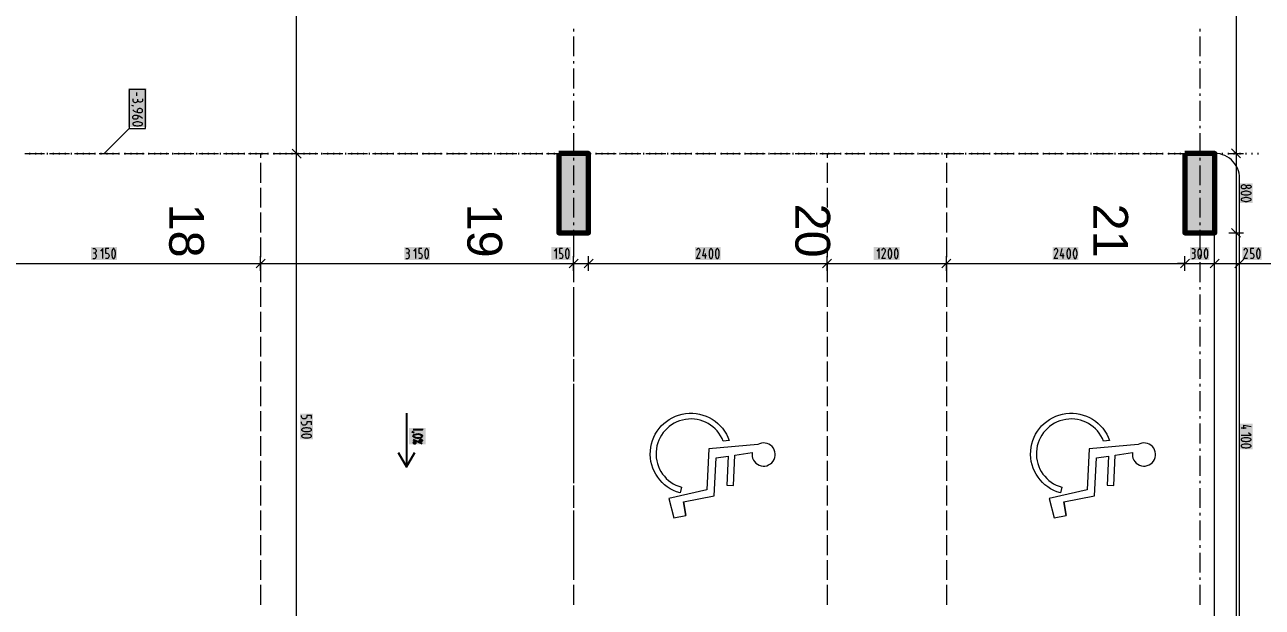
# Model space of a CAD drawing. Header units: millimetres. Extents: x 0 to 594, y 0 to 420.
# Drawn here: x 256.5 to 354.6, y 167.9 to 214.1 of the extents above; entities that cross this region are included whole.
import ezdxf

# ---------------------------------------------------------------- set-up
doc = ezdxf.new("R2010")
doc.units = ezdxf.units.MM
doc.header["$LTSCALE"] = 8
for name, color, linetype in [('PDF_2D-spady', 7, 'Continuous'), ('PDF_Dopravni znaceni', 7, 'Continuous'), ('PDF_Koty delkove', 7, 'Continuous'), ('PDF_Koty vyskove-pudorysy', 7, 'Continuous'), ('PDF_Obecne 0.18', 7, 'Continuous'), ('PDF_Obrubniky', 7, 'Continuous'), ('PDF_Osy hlavni', 7, 'Continuous'), ('PDF_Steny vnitrni', 7, 'Continuous'), ('PDF_Text', 7, 'Continuous')]:
    doc.layers.add(name, color=color, linetype=linetype)
doc.styles.add('PDF Arial', font='arial.ttf')

msp = doc.modelspace()

# ---------------------------------------------------------------- linework, layer by layer
at = {"layer": 'PDF_2D-spady', "lineweight": 25}
for points in [[(286.779, 183.309), (286.779, 179.045)], [(287.196, 181.859), (287.385, 181.776)], [(288.022, 182.06), (288.022, 181.977), (287.314, 181.977)], [(287.314, 181.209), (288.022, 180.902)], [(287.491, 180.914), (287.515, 180.937), (287.527, 180.961), (287.527, 180.985), (287.515, 181.008), (287.491, 181.032), (287.456, 181.043), (287.385, 181.043), (287.35, 181.032), (287.326, 181.008), (287.314, 180.985)], [(287.314, 180.985), (287.314, 180.961), (287.326, 180.937), (287.35, 180.914), (287.385, 180.902), (287.456, 180.902), (287.491, 180.914)], [(286.123, 180.181), (286.779, 179.045), (287.435, 180.182)]]:
    msp.add_lwpolyline(points, dxfattribs=at)
msp.add_lwpolyline([(287.881, 181.067), (287.845, 181.079), (287.822, 181.102), (287.81, 181.126), (287.81, 181.15), (287.822, 181.173), (287.845, 181.197), (287.881, 181.209), (287.951, 181.209), (287.987, 181.197), (288.011, 181.173), (288.022, 181.15), (288.022, 181.126), (288.011, 181.102), (287.987, 181.079), (287.951, 181.067)], close=True, dxfattribs=at)
msp.add_ellipse((287.668, 181.493), major_axis=(0.358, 0), ratio=0.464583, start_param=4.973961, end_param=11.257146, dxfattribs=at)
at = {"layer": 'PDF_2D-spady', "color": 7, "lineweight": 25, "true_color": 0xffffff, "transparency": 33554559}
msp.add_solid([(286.983, 182.13), (286.983, 180.831), (288.306, 182.13), (288.306, 180.831)], dxfattribs=at)
at = {"layer": 'PDF_Dopravni znaceni', "lineweight": 18}
for points in [[(256.535, 203.906), (258.11, 203.906)], [(258.504, 203.906), (260.079, 203.906)], [(260.472, 203.906), (262.047, 203.906)], [(262.441, 203.906), (264.016, 203.906)], [(264.409, 203.906), (265.984, 203.906)], [(266.378, 203.906), (267.953, 203.906)], [(268.346, 203.906), (269.921, 203.906)], [(270.315, 203.906), (271.89, 203.906)], [(272.283, 203.906), (273.858, 203.906)], [(274.252, 203.906), (275.827, 203.906)], [(275.217, 203.906), (275.217, 203.543)], [(275.217, 203.15), (275.217, 201.575)], [(276.22, 203.906), (277.795, 203.906)], [(278.189, 203.906), (279.764, 203.906)], [(280.157, 203.906), (281.732, 203.906)], [(282.126, 203.906), (283.701, 203.906)], [(284.094, 203.906), (285.669, 203.906)], [(286.063, 203.906), (287.638, 203.906)], [(288.031, 203.906), (289.606, 203.906)], [(290, 203.906), (291.575, 203.906)], [(291.968, 203.906), (293.543, 203.906)], [(293.937, 203.906), (295.512, 203.906)], [(295.905, 203.906), (297.48, 203.906)], [(297.874, 203.906), (299.449, 203.906)], [(299.842, 203.906), (301.417, 203.906)], [(301.811, 203.906), (303.386, 203.906)], [(303.779, 203.906), (305.354, 203.906)], [(305.748, 203.906), (307.323, 203.906)], [(307.716, 203.906), (309.291, 203.906)], [(309.685, 203.906), (311.26, 203.906)], [(311.653, 203.906), (313.228, 203.906)], [(313.622, 203.906), (315.197, 203.906)], [(315.59, 203.906), (317.165, 203.906)], [(317.559, 203.906), (319.134, 203.906)], [(319.527, 203.906), (321.102, 203.906)], [(320.099, 203.906), (320.099, 203.543)], [(320.099, 203.15), (320.099, 201.575)], [(321.496, 203.906), (323.071, 203.906)], [(323.464, 203.906), (325.039, 203.906)], [(325.433, 203.906), (327.008, 203.906)], [(327.401, 203.906), (328.976, 203.906)], [(329.37, 203.906), (330.945, 203.906)], [(329.548, 203.906), (329.548, 203.543)], [(329.548, 203.15), (329.548, 201.575)], [(331.338, 203.906), (332.913, 203.906)], [(333.307, 203.906), (334.882, 203.906)], [(335.275, 203.906), (336.85, 203.906)], [(337.244, 203.906), (338.819, 203.906)], [(339.212, 203.906), (340.787, 203.906)], [(341.181, 203.906), (342.756, 203.906)], [(343.149, 203.906), (344.724, 203.906)], [(345.118, 203.906), (346.693, 203.906)], [(347.086, 203.906), (348.661, 203.906)], [(349.055, 203.906), (349.626, 203.906)], [(275.217, 201.181), (275.217, 199.606)], [(320.099, 201.181), (320.099, 199.606)], [(329.548, 201.181), (329.548, 199.606)], [(275.217, 199.213), (275.217, 197.638)], [(320.099, 199.213), (320.099, 197.638)], [(329.548, 199.213), (329.548, 197.638)], [(275.217, 197.244), (275.217, 195.669)], [(300.02, 197.244), (300.02, 195.669)], [(320.099, 197.244), (320.099, 195.669)], [(329.548, 197.244), (329.548, 195.669)], [(275.217, 195.276), (275.217, 193.701)], [(300.02, 195.276), (300.02, 193.701)], [(320.099, 195.276), (320.099, 193.701)], [(329.548, 195.276), (329.548, 193.701)], [(275.217, 193.307), (275.217, 191.732)], [(300.02, 193.307), (300.02, 191.732)], [(320.099, 193.307), (320.099, 191.732)], [(329.548, 193.307), (329.548, 191.732)], [(275.217, 191.339), (275.217, 189.764)], [(300.02, 191.339), (300.02, 189.764)], [(320.099, 191.339), (320.099, 189.764)], [(329.548, 191.339), (329.548, 189.764)], [(275.217, 189.37), (275.217, 187.795)], [(300.02, 189.37), (300.02, 187.795)], [(320.099, 189.37), (320.099, 187.795)], [(329.548, 189.37), (329.548, 187.795)], [(275.217, 187.402), (275.217, 185.827)], [(300.02, 187.402), (300.02, 185.827)], [(320.099, 187.402), (320.099, 185.827)], [(329.548, 187.402), (329.548, 185.827)], [(275.217, 185.433), (275.217, 183.858)], [(300.02, 185.433), (300.02, 183.858)], [(320.099, 185.433), (320.099, 183.858)], [(329.548, 185.433), (329.548, 183.858)], [(275.217, 183.465), (275.217, 181.89)], [(300.02, 183.465), (300.02, 181.89)], [(320.099, 183.465), (320.099, 181.89)], [(329.548, 183.465), (329.548, 181.89)], [(275.217, 181.496), (275.217, 179.921)], [(300.02, 181.496), (300.02, 179.921)], [(320.099, 181.496), (320.099, 179.921)], [(329.548, 181.496), (329.548, 179.921)], [(310.731, 180.484), (310.563, 177.216), (307.567, 176.55), (307.956, 175.009), (308.901, 175.194), (308.718, 176.275), (308.901, 175.194), (308.718, 176.275), (311.163, 176.756), (311.317, 179.752), (312.267, 179.9), (312.15, 177.603), (312.676, 177.576), (312.8, 179.983)], [(340.864, 180.484), (340.696, 177.216), (337.7, 176.55), (338.089, 175.009), (339.034, 175.194), (338.851, 176.276), (339.034, 175.194), (338.851, 176.276), (341.296, 176.756), (341.45, 179.752), (342.4, 179.9), (342.283, 177.603), (342.809, 177.576), (342.932, 179.983)], [(275.217, 179.528), (275.217, 177.953)], [(300.02, 179.528), (300.02, 177.953)], [(320.099, 179.528), (320.099, 177.953)], [(329.548, 179.528), (329.548, 177.953)], [(275.217, 177.559), (275.217, 175.984)], [(300.02, 177.559), (300.02, 175.984)], [(320.099, 177.559), (320.099, 175.984)], [(329.548, 177.559), (329.548, 175.984)], [(275.217, 175.591), (275.217, 174.016)], [(300.02, 175.591), (300.02, 174.016)], [(320.099, 175.591), (320.099, 174.016)], [(329.548, 175.591), (329.548, 174.016)], [(275.217, 173.622), (275.217, 172.047)], [(300.02, 173.622), (300.02, 172.047)], [(320.099, 173.622), (320.099, 172.047)], [(329.548, 173.622), (329.548, 172.047)], [(275.217, 171.654), (275.217, 170.079)], [(300.02, 171.654), (300.02, 170.079)], [(320.099, 171.654), (320.099, 170.079)], [(329.548, 171.654), (329.548, 170.079)], [(275.217, 169.685), (275.217, 168.11)], [(300.02, 169.685), (300.02, 168.11)], [(320.099, 169.685), (320.099, 168.11)], [(329.548, 169.685), (329.548, 168.11)]]:
    msp.add_lwpolyline(points, dxfattribs=at)
msp.add_lwpolyline([(308.571, 177.431), (308.448, 176.988, -1.658009), (312.352, 181.131), (311.877, 181.09, 1.619657)], format="xyb", close=True, dxfattribs=at)
for points in [[(338.704, 177.431), (338.581, 176.988, -1.658007), (342.485, 181.131), (342.01, 181.09, 1.619661), (338.704, 177.431)], [(312.8, 179.983), (314.168, 180.196, 4.630693), (314.603, 180.818), (310.731, 180.484)], [(342.932, 179.983), (344.301, 180.196, 4.630574), (344.735, 180.818), (340.864, 180.484)]]:
    msp.add_lwpolyline(points, format="xyb", dxfattribs=at)
at = {"layer": 'PDF_Dopravni znaceni', "lineweight": 18, "transparency": 33554559}
for points in [[(275.217, 203.941), (275.252, 203.906), (275.181, 203.906), (275.217, 203.87)], [(320.099, 203.941), (320.134, 203.906), (320.063, 203.906), (320.099, 203.87)], [(329.548, 203.941), (329.583, 203.906), (329.512, 203.906), (329.548, 203.87)], [(349.591, 203.906), (349.626, 203.941), (349.626, 203.87), (349.662, 203.906)], [(300.02, 197.642), (300.055, 197.606), (299.984, 197.606), (300.02, 197.571)]]:
    msp.add_solid(points, dxfattribs=at)
at = {"layer": 'PDF_Koty delkove', "lineweight": 18}
for points in [[(278.075, 152.291), (278.075, 159.024), (278.075, 160.598), (278.075, 203.89), (278.075, 251.133), (278.075, 294.85), (278.075, 296.425), (278.075, 300.237), (278.075, 300.858), (278.075, 302.921), (278.075, 303.512)], [(352.506, 296.425), (352.506, 294.237), (352.506, 289.732), (352.506, 257.449), (352.506, 251.15), (352.506, 203.906), (352.506, 197.606), (352.506, 165.323), (352.506, 159.024)], [(277.721, 204.244), (278.429, 203.535)], [(352.152, 204.26), (352.86, 203.551)], [(277.485, 203.89), (278.075, 203.89), (278.666, 203.89)], [(351.915, 203.906), (352.506, 203.906), (353.097, 203.906)], [(352.913, 201.322), (352.9, 201.28), (352.9, 201.239), (352.913, 201.196), (352.952, 201.154), (353.019, 201.123), (353.084, 201.113)], [(353.084, 201.113), (353.137, 201.113), (353.202, 201.123), (353.267, 201.154), (353.307, 201.196), (353.32, 201.217), (353.32, 201.302), (353.307, 201.322), (353.267, 201.365), (353.202, 201.396), (353.137, 201.407), (353.084, 201.407), (353.019, 201.396), (352.952, 201.365), (352.913, 201.322)], [(353.32, 201.302), (353.334, 201.322), (353.373, 201.354), (353.425, 201.375), (353.478, 201.385), (353.53, 201.385), (353.582, 201.375), (353.635, 201.354), (353.674, 201.312), (353.687, 201.28), (353.687, 201.239), (353.674, 201.207), (353.635, 201.165), (353.582, 201.144), (353.53, 201.133), (353.478, 201.133), (353.425, 201.144), (353.373, 201.165), (353.334, 201.196), (353.32, 201.217)], [(353.373, 200.105), (353.451, 200.116), (353.543, 200.136), (353.622, 200.168), (353.674, 200.209), (353.687, 200.231), (353.687, 200.272), (353.674, 200.294), (353.622, 200.335), (353.543, 200.367), (353.451, 200.388), (353.373, 200.399), (353.215, 200.399), (353.137, 200.388), (353.045, 200.367), (352.966, 200.335), (352.913, 200.294), (352.9, 200.272), (352.9, 200.231), (352.913, 200.209), (352.966, 200.168), (353.045, 200.136), (353.137, 200.116), (353.215, 200.105)], [(353.215, 200.105), (353.373, 200.105)], [(351.915, 197.606), (352.506, 197.606), (353.097, 197.606)], [(352.152, 197.961), (352.86, 197.252)], [(261.934, 196.357), (262.06, 196.357), (262.102, 196.344), (262.144, 196.318), (262.165, 196.278), (262.186, 196.2), (262.186, 196.148), (262.165, 196.069), (262.123, 196.016), (262.06, 195.99), (261.976, 195.99)], [(262.71, 195.57), (262.71, 196.357), (262.543, 196.148)], [(263.194, 196.357), (262.942, 196.357), (262.942, 195.99), (263.047, 195.99), (263.12, 195.963), (263.162, 195.924), (263.204, 195.859), (263.214, 195.807), (263.214, 195.754), (263.204, 195.701), (263.183, 195.649), (263.151, 195.61), (263.11, 195.583), (263.047, 195.57), (262.942, 195.57)], [(263.718, 195.885), (263.718, 196.043), (263.708, 196.121), (263.687, 196.213), (263.655, 196.292), (263.614, 196.344), (263.592, 196.357), (263.551, 196.357), (263.529, 196.344), (263.488, 196.292), (263.456, 196.213), (263.435, 196.121), (263.424, 196.043), (263.424, 195.885), (263.435, 195.807), (263.456, 195.714), (263.488, 195.636), (263.529, 195.583), (263.551, 195.57), (263.592, 195.57), (263.614, 195.583), (263.655, 195.636), (263.687, 195.714), (263.708, 195.807), (263.718, 195.885)], [(286.737, 196.357), (286.863, 196.357), (286.905, 196.344), (286.947, 196.318), (286.968, 196.278), (286.989, 196.2), (286.989, 196.148), (286.968, 196.069), (286.926, 196.016), (286.863, 195.99), (286.779, 195.99)], [(287.514, 195.57), (287.514, 196.357), (287.346, 196.148)], [(287.997, 196.357), (287.745, 196.357), (287.745, 195.99), (287.85, 195.99), (287.923, 195.963), (287.965, 195.924), (288.007, 195.859), (288.018, 195.807), (288.018, 195.754), (288.007, 195.701), (287.986, 195.649), (287.955, 195.61), (287.913, 195.583), (287.85, 195.57), (287.745, 195.57)], [(298.658, 195.57), (298.658, 196.357), (298.49, 196.148)], [(299.141, 196.357), (298.889, 196.357), (298.889, 195.99), (298.994, 195.99), (299.067, 195.963), (299.11, 195.924), (299.151, 195.859), (299.162, 195.807), (299.162, 195.754), (299.151, 195.701), (299.13, 195.649), (299.099, 195.61), (299.057, 195.583), (298.994, 195.57), (298.889, 195.57)], [(299.404, 196.213), (299.382, 196.121), (299.372, 196.043), (299.372, 195.885), (299.382, 195.807), (299.404, 195.714), (299.435, 195.636), (299.477, 195.583), (299.498, 195.57), (299.54, 195.57), (299.561, 195.583), (299.603, 195.636), (299.634, 195.714), (299.655, 195.807), (299.666, 195.885)], [(299.666, 195.885), (299.666, 196.043), (299.655, 196.121), (299.634, 196.213), (299.603, 196.292), (299.561, 196.344), (299.54, 196.357), (299.498, 196.357), (299.477, 196.344), (299.435, 196.292), (299.404, 196.213)], [(310.041, 195.57), (309.747, 195.57), (310.02, 196.095), (310.041, 196.148), (310.041, 196.226), (310.02, 196.278), (309.989, 196.318), (309.957, 196.344), (309.915, 196.357), (309.874, 196.357), (309.831, 196.344), (309.8, 196.318), (309.768, 196.278), (309.747, 196.2)], [(310.545, 195.78), (310.251, 195.78), (310.378, 196.357)], [(311.049, 195.885), (311.049, 196.043), (311.038, 196.121), (311.018, 196.213), (310.986, 196.292), (310.944, 196.344), (310.923, 196.357), (310.881, 196.357), (310.86, 196.344), (310.818, 196.292), (310.787, 196.213), (310.766, 196.121), (310.755, 196.043), (310.755, 195.885), (310.766, 195.807), (310.787, 195.714), (310.818, 195.636), (310.86, 195.583), (310.881, 195.57), (310.923, 195.57), (310.944, 195.583), (310.986, 195.636), (311.018, 195.714), (311.038, 195.807), (311.049, 195.885)], [(324.214, 195.57), (324.214, 196.357), (324.047, 196.148)], [(324.718, 195.57), (324.424, 195.57), (324.698, 196.095), (324.718, 196.148), (324.718, 196.226), (324.698, 196.278), (324.666, 196.318), (324.635, 196.344), (324.592, 196.357), (324.551, 196.357), (324.509, 196.344), (324.477, 196.318), (324.446, 196.278), (324.424, 196.2)], [(325.055, 196.357), (325.033, 196.344), (324.992, 196.292), (324.96, 196.213), (324.939, 196.121), (324.928, 196.043), (324.928, 195.885), (324.939, 195.807), (324.96, 195.714), (324.992, 195.636), (325.033, 195.583), (325.055, 195.57), (325.096, 195.57), (325.118, 195.583), (325.159, 195.636), (325.191, 195.714), (325.212, 195.807), (325.222, 195.885)], [(325.222, 195.885), (325.222, 196.043), (325.212, 196.121), (325.191, 196.213), (325.159, 196.292), (325.118, 196.344), (325.096, 196.357), (325.055, 196.357)], [(338.388, 195.57), (338.093, 195.57), (338.367, 196.095), (338.388, 196.148), (338.388, 196.226), (338.367, 196.278), (338.335, 196.318), (338.304, 196.344), (338.262, 196.357), (338.22, 196.357), (338.178, 196.344), (338.146, 196.318), (338.115, 196.278), (338.093, 196.2)], [(338.892, 195.78), (338.597, 195.78), (338.724, 196.357)], [(339.899, 195.885), (339.899, 196.043), (339.889, 196.121), (339.868, 196.213), (339.836, 196.292), (339.795, 196.344), (339.773, 196.357), (339.732, 196.357), (339.71, 196.344), (339.669, 196.292), (339.637, 196.213), (339.616, 196.121), (339.605, 196.043), (339.605, 195.885), (339.616, 195.807), (339.637, 195.714), (339.669, 195.636), (339.71, 195.583), (339.732, 195.57), (339.773, 195.57)], [(348.991, 196.357), (349.117, 196.357), (349.159, 196.344), (349.201, 196.318), (349.222, 196.278), (349.243, 196.2), (349.243, 196.148), (349.222, 196.069), (349.18, 196.016), (349.117, 195.99), (349.033, 195.99)], [(350.271, 195.885), (350.271, 196.043), (350.261, 196.121), (350.24, 196.213), (350.208, 196.292), (350.167, 196.344), (350.146, 196.357), (350.104, 196.357), (350.082, 196.344), (350.041, 196.292), (350.009, 196.213), (349.988, 196.121), (349.977, 196.043), (349.977, 195.885), (349.988, 195.807), (350.009, 195.714), (350.041, 195.636)], [(353.413, 195.57), (353.118, 195.57), (353.392, 196.095), (353.413, 196.148), (353.413, 196.226), (353.392, 196.278), (353.36, 196.318), (353.329, 196.344), (353.287, 196.357), (353.245, 196.357), (353.203, 196.344), (353.171, 196.318), (353.14, 196.278), (353.118, 196.2)], [(353.896, 196.357), (353.644, 196.357), (353.644, 195.99), (353.749, 195.99), (353.822, 195.963), (353.864, 195.924), (353.906, 195.859), (353.917, 195.807), (353.917, 195.754), (353.906, 195.701), (353.885, 195.649), (353.854, 195.61), (353.812, 195.583), (353.749, 195.57), (353.644, 195.57)], [(354.421, 195.885), (354.421, 196.043), (354.41, 196.121), (354.389, 196.213), (354.358, 196.292), (354.316, 196.344), (354.295, 196.357), (354.253, 196.357), (354.232, 196.344), (354.19, 196.292), (354.158, 196.213), (354.137, 196.121), (354.126, 196.043), (354.126, 195.885), (354.137, 195.807), (354.158, 195.714)], [(110.65, 195.176), (130.335, 195.176), (151.201, 195.176), (176.004, 195.176), (199.823, 195.176), (201.792, 195.176), (225.611, 195.176), (250.414, 195.176), (275.217, 195.176), (300.02, 195.176), (301.201, 195.176), (320.099, 195.176), (329.548, 195.176), (348.445, 195.176), (350.796, 195.176), (352.764, 195.176), (398.051, 195.176)], [(261.934, 195.57), (262.081, 195.57), (262.133, 195.596), (262.175, 195.636), (262.196, 195.701), (262.207, 195.754), (262.207, 195.807), (262.196, 195.872), (262.175, 195.924), (262.133, 195.963), (262.06, 195.99)], [(274.862, 194.822), (275.571, 195.53)], [(275.217, 194.585), (275.217, 195.176), (275.217, 195.766)], [(286.737, 195.57), (286.884, 195.57), (286.936, 195.596), (286.978, 195.636), (286.999, 195.701), (287.01, 195.754), (287.01, 195.807), (286.999, 195.872), (286.978, 195.924), (286.936, 195.963), (286.863, 195.99)], [(299.666, 194.822), (300.374, 195.53)], [(300.02, 194.585), (300.02, 195.176), (300.02, 195.766)], [(300.847, 194.822), (301.555, 195.53)], [(301.201, 194.585), (301.201, 195.176), (301.201, 195.766)], [(310.461, 195.57), (310.461, 195.963)], [(319.744, 194.822), (320.453, 195.53)], [(320.099, 194.585), (320.099, 195.176), (320.099, 195.766)], [(329.193, 194.822), (329.902, 195.53)], [(329.548, 194.585), (329.548, 195.176), (329.548, 195.766)], [(338.808, 195.57), (338.808, 195.963)], [(339.773, 195.57), (339.795, 195.583), (339.836, 195.636), (339.868, 195.714), (339.889, 195.807), (339.899, 195.885)], [(348.445, 195.176), (347.855, 195.176)], [(348.091, 194.822), (348.799, 195.53)], [(348.091, 194.822), (348.799, 195.53)], [(348.445, 194.585), (348.445, 195.176), (348.445, 195.766)], [(348.445, 194.585), (348.445, 195.176), (348.445, 195.766)], [(348.445, 195.176), (349.036, 195.176)], [(348.991, 195.57), (349.138, 195.57), (349.19, 195.596), (349.232, 195.636), (349.253, 195.701), (349.264, 195.754), (349.264, 195.807), (349.253, 195.872), (349.232, 195.924), (349.19, 195.963), (349.117, 195.99)], [(350.041, 195.636), (350.082, 195.583), (350.104, 195.57), (350.146, 195.57), (350.167, 195.583), (350.208, 195.636), (350.24, 195.714), (350.261, 195.807), (350.271, 195.885)], [(350.441, 194.822), (351.15, 195.53)], [(350.796, 194.585), (350.796, 195.176), (350.796, 195.766)], [(352.41, 194.822), (353.118, 195.53)], [(352.764, 194.585), (352.764, 195.176), (352.764, 195.766)], [(354.158, 195.714), (354.19, 195.636), (354.232, 195.583), (354.253, 195.57), (354.295, 195.57), (354.316, 195.583), (354.358, 195.636), (354.389, 195.714), (354.41, 195.807), (354.421, 195.885)], [(279.256, 182.874), (279.256, 183.125), (278.889, 183.125), (278.889, 183.02), (278.863, 182.947), (278.823, 182.905), (278.758, 182.863), (278.706, 182.853), (278.653, 182.853), (278.6, 182.863), (278.548, 182.884), (278.509, 182.916), (278.482, 182.957), (278.469, 183.02), (278.469, 183.125)], [(279.256, 182.37), (279.256, 182.622), (278.889, 182.622), (278.889, 182.516), (278.863, 182.443), (278.823, 182.401), (278.758, 182.36), (278.706, 182.349), (278.653, 182.349), (278.6, 182.36), (278.548, 182.38), (278.509, 182.412), (278.482, 182.453), (278.469, 182.516), (278.469, 182.622)], [(353.11, 182.073), (353.11, 182.367), (353.687, 182.241)], [(278.785, 181.845), (278.942, 181.845), (279.02, 181.856), (279.112, 181.876), (279.191, 181.908), (279.244, 181.949), (279.256, 181.971), (279.256, 182.012), (279.244, 182.034), (279.191, 182.075), (279.112, 182.107), (279.02, 182.128), (278.942, 182.139), (278.785, 182.139), (278.706, 182.128), (278.614, 182.107), (278.535, 182.075), (278.482, 182.034), (278.469, 182.012), (278.469, 181.971), (278.482, 181.949), (278.535, 181.908), (278.614, 181.876), (278.706, 181.856), (278.785, 181.845)], [(352.9, 182.157), (353.293, 182.157)], [(352.9, 181.569), (353.687, 181.569), (353.478, 181.737)], [(353.215, 181.065), (353.373, 181.065), (353.451, 181.076), (353.543, 181.097), (353.622, 181.128), (353.674, 181.17), (353.687, 181.191), (353.687, 181.233), (353.674, 181.254), (353.622, 181.296), (353.543, 181.327), (353.451, 181.349), (353.373, 181.36), (353.215, 181.36), (353.137, 181.349), (353.045, 181.327), (352.966, 181.296), (352.913, 181.254), (352.9, 181.233), (352.9, 181.191), (352.913, 181.17), (352.966, 181.128), (353.045, 181.097)], [(353.045, 181.097), (353.137, 181.076), (353.215, 181.065)]]:
    msp.add_lwpolyline(points, dxfattribs=at)
for points in [[(353.215, 200.609), (353.373, 200.609), (353.451, 200.619), (353.543, 200.64), (353.622, 200.672), (353.674, 200.713), (353.687, 200.735), (353.687, 200.776), (353.674, 200.798), (353.622, 200.839), (353.543, 200.871), (353.451, 200.892), (353.373, 200.903), (353.215, 200.903), (353.137, 200.892), (353.045, 200.871), (352.966, 200.839), (352.913, 200.798), (352.9, 200.776), (352.9, 200.735), (352.913, 200.713), (352.966, 200.672), (353.045, 200.64), (353.137, 200.619)], [(288.521, 195.885), (288.521, 196.043), (288.511, 196.121), (288.49, 196.213), (288.458, 196.292), (288.417, 196.344), (288.395, 196.357), (288.354, 196.357), (288.332, 196.344), (288.291, 196.292), (288.259, 196.213), (288.238, 196.121), (288.227, 196.043), (288.227, 195.885), (288.238, 195.807), (288.259, 195.714), (288.291, 195.636), (288.332, 195.583), (288.354, 195.57), (288.395, 195.57), (288.417, 195.583), (288.458, 195.636), (288.49, 195.714), (288.511, 195.807)], [(311.553, 195.885), (311.553, 196.043), (311.542, 196.121), (311.521, 196.213), (311.49, 196.292), (311.448, 196.344), (311.427, 196.357), (311.385, 196.357), (311.364, 196.344), (311.322, 196.292), (311.291, 196.213), (311.27, 196.121), (311.259, 196.043), (311.259, 195.885), (311.27, 195.807), (311.291, 195.714), (311.322, 195.636), (311.364, 195.583), (311.385, 195.57), (311.427, 195.57), (311.448, 195.583), (311.49, 195.636), (311.521, 195.714), (311.542, 195.807)], [(325.726, 195.885), (325.726, 196.043), (325.716, 196.121), (325.695, 196.213), (325.663, 196.292), (325.622, 196.344), (325.6, 196.357), (325.559, 196.357), (325.537, 196.344), (325.496, 196.292), (325.464, 196.213), (325.443, 196.121), (325.432, 196.043), (325.432, 195.885), (325.443, 195.807), (325.464, 195.714), (325.496, 195.636), (325.537, 195.583), (325.559, 195.57), (325.6, 195.57), (325.622, 195.583), (325.663, 195.636), (325.695, 195.714), (325.716, 195.807)], [(339.395, 195.885), (339.395, 196.043), (339.385, 196.121), (339.364, 196.213), (339.332, 196.292), (339.291, 196.344), (339.269, 196.357), (339.228, 196.357), (339.207, 196.344), (339.165, 196.292), (339.133, 196.213), (339.112, 196.121), (339.101, 196.043), (339.101, 195.885), (339.112, 195.807), (339.133, 195.714), (339.165, 195.636), (339.207, 195.583), (339.228, 195.57), (339.269, 195.57), (339.291, 195.583), (339.332, 195.636), (339.364, 195.714), (339.385, 195.807)], [(349.768, 195.885), (349.768, 196.043), (349.757, 196.121), (349.736, 196.213), (349.705, 196.292), (349.663, 196.344), (349.642, 196.357), (349.6, 196.357), (349.579, 196.344), (349.537, 196.292), (349.505, 196.213), (349.484, 196.121), (349.473, 196.043), (349.473, 195.885), (349.484, 195.807), (349.505, 195.714), (349.537, 195.636), (349.579, 195.583), (349.6, 195.57), (349.642, 195.57), (349.663, 195.583), (349.705, 195.636), (349.736, 195.714), (349.757, 195.807)], [(278.785, 181.341), (278.942, 181.341), (279.02, 181.352), (279.112, 181.372), (279.191, 181.404), (279.244, 181.445), (279.256, 181.467), (279.256, 181.508), (279.244, 181.53), (279.191, 181.571), (279.112, 181.603), (279.02, 181.624), (278.942, 181.635), (278.785, 181.635), (278.706, 181.624), (278.614, 181.603), (278.535, 181.571), (278.482, 181.53), (278.469, 181.508), (278.469, 181.467), (278.482, 181.445), (278.535, 181.404), (278.614, 181.372), (278.706, 181.352)], [(353.215, 180.562), (353.373, 180.562), (353.451, 180.572), (353.543, 180.593), (353.622, 180.625), (353.674, 180.666), (353.687, 180.687), (353.687, 180.729), (353.674, 180.75), (353.622, 180.792), (353.543, 180.824), (353.451, 180.845), (353.373, 180.856), (353.215, 180.856), (353.137, 180.845), (353.045, 180.824), (352.966, 180.792), (352.913, 180.75), (352.9, 180.729), (352.9, 180.687), (352.913, 180.666), (352.966, 180.625), (353.045, 180.593), (353.137, 180.572)]]:
    msp.add_lwpolyline(points, close=True, dxfattribs=at)
at = {"layer": 'PDF_Koty delkove', "color": 7, "lineweight": 25, "true_color": 0xffffff, "transparency": 33554559}
for points in [[(352.782, 201.525), (352.782, 199.987), (353.805, 201.525), (353.805, 199.987)], [(352.782, 182.486), (352.782, 180.444), (353.805, 182.486), (353.805, 180.444)]]:
    msp.add_solid(points, dxfattribs=at)
at = {"layer": 'PDF_Koty delkove', "color": 7, "lineweight": 18, "true_color": 0xffffff, "transparency": 33554559}
for points in [[(261.794, 195.451), (263.836, 195.451), (261.794, 196.475), (263.836, 196.475)], [(286.597, 195.451), (288.639, 195.451), (286.597, 196.475), (288.639, 196.475)], [(298.246, 195.451), (299.784, 195.451), (298.246, 196.475), (299.784, 196.475)], [(309.629, 195.451), (311.671, 195.451), (309.629, 196.475), (311.671, 196.475)], [(323.802, 195.451), (325.844, 195.451), (323.802, 196.475), (325.844, 196.475)], [(337.975, 195.451), (340.017, 195.451), (337.975, 196.475), (340.017, 196.475)], [(348.851, 195.451), (350.389, 195.451), (348.851, 196.475), (350.389, 196.475)], [(353, 195.451), (354.538, 195.451), (353, 196.475), (354.538, 196.475)], [(278.351, 183.265), (278.351, 181.223), (279.374, 183.265), (279.374, 181.223)]]:
    msp.add_solid(points, dxfattribs=at)
at = {"layer": 'PDF_Koty vyskove-pudorysy', "lineweight": 18}
for points in [[(264.796, 208.964), (264.796, 205.88), (266.108, 205.88), (266.108, 208.964)], [(265.401, 206.098), (265.558, 206.098), (265.636, 206.109), (265.728, 206.131), (265.807, 206.164), (265.86, 206.207), (265.872, 206.23), (265.872, 206.273), (265.86, 206.295), (265.807, 206.338), (265.728, 206.371), (265.636, 206.394), (265.558, 206.405), (265.401, 206.405), (265.322, 206.394), (265.23, 206.371), (265.151, 206.338), (265.098, 206.295), (265.085, 206.273), (265.085, 206.23), (265.098, 206.207), (265.151, 206.164), (265.23, 206.131), (265.322, 206.109)]]:
    msp.add_lwpolyline(points, close=True, dxfattribs=at)
for points in [[(265.085, 208.242), (265.085, 208.089), (265.112, 208.034), (265.151, 207.99), (265.216, 207.969), (265.269, 207.957), (265.322, 207.957), (265.387, 207.969), (265.439, 207.99), (265.478, 208.034), (265.505, 208.11)], [(265.401, 208.745), (265.401, 208.482)], [(265.872, 208.242), (265.872, 208.11), (265.86, 208.066), (265.833, 208.023), (265.793, 208.001), (265.715, 207.979), (265.663, 207.979), (265.584, 208.001), (265.531, 208.045), (265.505, 208.11), (265.505, 208.198)], [(264.98, 207.739), (265.138, 207.673)], [(265.085, 207.367), (265.216, 207.257), (265.348, 207.191), (265.531, 207.148), (265.715, 207.148), (265.767, 207.159), (265.807, 207.181), (265.833, 207.203), (265.86, 207.235), (265.872, 207.279), (265.872, 207.323), (265.86, 207.367), (265.833, 207.399), (265.807, 207.421), (265.767, 207.443), (265.715, 207.455), (265.61, 207.455), (265.558, 207.443), (265.505, 207.421), (265.466, 207.367), (265.452, 207.323), (265.452, 207.17)], [(265.243, 206.623), (265.19, 206.634), (265.151, 206.656), (265.125, 206.678), (265.098, 206.71), (265.085, 206.754), (265.085, 206.798), (265.098, 206.842), (265.125, 206.875), (265.151, 206.896), (265.19, 206.919), (265.243, 206.93), (265.426, 206.93), (265.61, 206.886), (265.741, 206.82), (265.872, 206.71)], [(265.505, 206.907), (265.505, 206.754), (265.492, 206.71), (265.466, 206.678), (265.439, 206.656), (265.401, 206.634), (265.348, 206.623), (265.243, 206.623)], [(264.796, 205.878), (262.821, 203.903)]]:
    msp.add_lwpolyline(points, dxfattribs=at)
at = {"layer": 'PDF_Koty vyskove-pudorysy', "color": 7, "lineweight": 18, "true_color": 0xffffff, "transparency": 33554559}
msp.add_solid([(264.717, 209.058), (264.717, 206.004), (266.187, 209.058), (266.187, 206.004)], dxfattribs=at)
at = {"layer": 'PDF_Obecne 0.18', "lineweight": 25}
for points in [[(256.876, 203.887), (256.955, 203.887)], [(257.349, 203.887), (257.428, 203.887)], [(257.821, 203.887), (257.9, 203.887)], [(258.294, 203.887), (258.372, 203.887)], [(258.766, 203.887), (258.845, 203.887)], [(259.239, 203.887), (259.317, 203.887)], [(259.711, 203.887), (259.79, 203.887)], [(260.183, 203.887), (260.262, 203.887)], [(260.656, 203.887), (260.735, 203.887)], [(261.128, 203.887), (261.207, 203.887)], [(261.601, 203.887), (261.68, 203.887)], [(262.073, 203.888), (262.152, 203.888)], [(262.546, 203.888), (262.624, 203.888)], [(263.018, 203.888), (263.097, 203.888)], [(263.491, 203.888), (263.569, 203.888)], [(263.963, 203.888), (264.042, 203.888)], [(264.435, 203.888), (264.514, 203.888)], [(264.908, 203.888), (264.987, 203.888)], [(265.38, 203.888), (265.459, 203.888)], [(265.853, 203.888), (265.931, 203.888)], [(266.325, 203.888), (266.404, 203.888)], [(266.798, 203.888), (266.876, 203.888)], [(267.27, 203.888), (267.349, 203.888)], [(267.743, 203.888), (267.821, 203.888)], [(268.215, 203.888), (268.294, 203.888)], [(268.687, 203.888), (268.766, 203.888)], [(269.16, 203.888), (269.239, 203.888)], [(269.632, 203.889), (269.711, 203.889)], [(270.105, 203.889), (270.183, 203.889)], [(270.577, 203.889), (270.656, 203.889)], [(271.05, 203.889), (271.128, 203.889)], [(271.522, 203.889), (271.601, 203.889)], [(271.994, 203.889), (272.073, 203.889)], [(272.467, 203.889), (272.546, 203.889)], [(272.939, 203.889), (273.018, 203.889)], [(273.412, 203.889), (273.491, 203.889)], [(273.884, 203.889), (273.963, 203.889)], [(274.357, 203.889), (274.435, 203.889)], [(274.829, 203.889), (274.908, 203.889)], [(275.302, 203.889), (275.38, 203.889)], [(275.774, 203.889), (275.853, 203.889)], [(276.246, 203.889), (276.325, 203.889)], [(276.719, 203.889), (276.798, 203.889)], [(277.191, 203.89), (277.27, 203.89)], [(277.664, 203.89), (277.742, 203.89)], [(278.136, 203.89), (278.215, 203.89)], [(278.609, 203.89), (278.687, 203.89)], [(279.081, 203.89), (279.16, 203.89)], [(279.554, 203.89), (279.632, 203.89)], [(280.026, 203.89), (280.105, 203.89)], [(280.498, 203.89), (280.577, 203.89)], [(280.971, 203.89), (281.05, 203.89)], [(281.443, 203.89), (281.522, 203.89)], [(281.916, 203.89), (281.994, 203.89)], [(282.388, 203.89), (282.467, 203.89)], [(282.861, 203.89), (282.939, 203.89)], [(283.333, 203.89), (283.412, 203.89)], [(283.805, 203.89), (283.884, 203.89)], [(284.278, 203.89), (284.357, 203.891)], [(284.75, 203.891), (284.829, 203.891)], [(285.223, 203.891), (285.302, 203.891)], [(285.695, 203.891), (285.774, 203.891)], [(286.168, 203.891), (286.246, 203.891)], [(286.64, 203.891), (286.719, 203.891)], [(287.113, 203.891), (287.191, 203.891)], [(287.585, 203.891), (287.664, 203.891)], [(288.057, 203.891), (288.136, 203.891)], [(288.53, 203.891), (288.609, 203.891)], [(289.002, 203.891), (289.081, 203.891)], [(289.475, 203.891), (289.554, 203.891)], [(289.947, 203.891), (290.026, 203.891)], [(290.42, 203.891), (290.498, 203.891)], [(290.892, 203.891), (290.971, 203.891)], [(291.365, 203.891), (291.443, 203.891)], [(291.837, 203.891), (291.916, 203.892)], [(292.309, 203.892), (292.388, 203.892)], [(292.782, 203.892), (292.861, 203.892)], [(293.254, 203.892), (293.333, 203.892)], [(293.727, 203.892), (293.805, 203.892)], [(294.199, 203.892), (294.278, 203.892)], [(294.672, 203.892), (294.75, 203.892)], [(295.144, 203.892), (295.223, 203.892)], [(295.617, 203.892), (295.695, 203.892)], [(296.089, 203.892), (296.168, 203.892)], [(296.561, 203.892), (296.64, 203.892)], [(297.034, 203.892), (297.113, 203.892)], [(297.506, 203.892), (297.585, 203.892)], [(297.979, 203.892), (298.057, 203.892)], [(298.451, 203.892), (298.53, 203.892)], [(298.924, 203.892), (299.002, 203.892)], [(299.396, 203.892), (299.475, 203.893)], [(299.868, 203.893), (299.947, 203.893)], [(300.341, 203.893), (300.42, 203.893)], [(300.813, 203.893), (300.892, 203.893)], [(301.286, 203.893), (301.365, 203.893)], [(301.758, 203.893), (301.837, 203.893)], [(302.231, 203.893), (302.309, 203.893)], [(302.703, 203.893), (302.782, 203.893)], [(303.176, 203.893), (303.254, 203.893)], [(303.648, 203.893), (303.727, 203.893)], [(304.12, 203.893), (304.199, 203.893)], [(304.593, 203.893), (304.672, 203.893)], [(305.065, 203.893), (305.144, 203.893)], [(305.538, 203.893), (305.616, 203.893)], [(306.01, 203.893), (306.089, 203.893)], [(306.483, 203.893), (306.561, 203.893)], [(306.955, 203.894), (307.034, 203.894)], [(307.428, 203.894), (307.506, 203.894)], [(307.9, 203.894), (307.979, 203.894)], [(308.372, 203.894), (308.451, 203.894)], [(308.845, 203.894), (308.924, 203.894)], [(309.317, 203.894), (309.396, 203.894)], [(309.79, 203.894), (309.868, 203.894)], [(310.262, 203.894), (310.341, 203.894)], [(310.735, 203.894), (310.813, 203.894)], [(311.207, 203.894), (311.286, 203.894)], [(311.679, 203.894), (311.758, 203.894)], [(312.152, 203.894), (312.231, 203.894)], [(312.624, 203.894), (312.703, 203.894)], [(313.097, 203.894), (313.176, 203.894)], [(313.569, 203.894), (313.648, 203.894)], [(314.042, 203.894), (314.12, 203.894)], [(314.514, 203.895), (314.593, 203.895)], [(314.987, 203.895), (315.065, 203.895)], [(315.459, 203.895), (315.538, 203.895)], [(315.931, 203.895), (316.01, 203.895)], [(316.404, 203.895), (316.483, 203.895)], [(316.876, 203.895), (316.955, 203.895)], [(317.349, 203.895), (317.428, 203.895)], [(317.821, 203.895), (317.9, 203.895)], [(318.294, 203.895), (318.372, 203.895)], [(318.766, 203.895), (318.845, 203.895)], [(319.239, 203.895), (319.317, 203.895)], [(319.711, 203.895), (319.79, 203.895)], [(320.183, 203.895), (320.262, 203.895)], [(320.656, 203.895), (320.735, 203.895)], [(321.128, 203.895), (321.207, 203.895)], [(321.601, 203.895), (321.679, 203.895)], [(322.073, 203.896), (322.152, 203.896)], [(322.546, 203.896), (322.624, 203.896)], [(323.018, 203.896), (323.097, 203.896)], [(323.49, 203.896), (323.569, 203.896)], [(323.963, 203.896), (324.042, 203.896)], [(324.435, 203.896), (324.514, 203.896)], [(324.908, 203.896), (324.987, 203.896)], [(325.38, 203.896), (325.459, 203.896)], [(325.853, 203.896), (325.931, 203.896)], [(326.325, 203.896), (326.404, 203.896)], [(326.798, 203.896), (326.876, 203.896)], [(327.27, 203.896), (327.349, 203.896)], [(327.742, 203.896), (327.821, 203.896)], [(328.215, 203.896), (328.294, 203.896)], [(328.687, 203.896), (328.766, 203.896)], [(329.16, 203.896), (329.239, 203.896)], [(329.632, 203.897), (329.711, 203.897)], [(330.105, 203.897), (330.183, 203.897)], [(330.577, 203.897), (330.656, 203.897)], [(331.05, 203.897), (331.128, 203.897)], [(331.522, 203.897), (331.601, 203.897)], [(331.994, 203.897), (332.073, 203.897)], [(332.467, 203.897), (332.546, 203.897)], [(332.939, 203.897), (333.018, 203.897)], [(333.412, 203.897), (333.49, 203.897)], [(333.884, 203.897), (333.963, 203.897)], [(334.357, 203.897), (334.435, 203.897)], [(334.829, 203.897), (334.908, 203.897)], [(335.302, 203.897), (335.38, 203.897)], [(335.774, 203.897), (335.853, 203.897)], [(336.246, 203.897), (336.325, 203.897)], [(336.719, 203.897), (336.798, 203.897)], [(337.191, 203.898), (337.27, 203.898)], [(337.664, 203.898), (337.742, 203.898)], [(338.136, 203.898), (338.215, 203.898)], [(338.609, 203.898), (338.687, 203.898)], [(339.081, 203.898), (339.16, 203.898)], [(339.553, 203.898), (339.632, 203.898)], [(340.026, 203.898), (340.105, 203.898)], [(340.498, 203.898), (340.577, 203.898)], [(340.971, 203.898), (341.05, 203.898)], [(341.443, 203.898), (341.522, 203.898)], [(341.916, 203.898), (341.994, 203.898)], [(342.388, 203.898), (342.467, 203.898)], [(342.861, 203.898), (342.939, 203.898)], [(343.333, 203.898), (343.412, 203.898)], [(343.805, 203.898), (343.884, 203.898)], [(344.278, 203.898), (344.357, 203.898)], [(344.75, 203.899), (344.829, 203.899)], [(345.223, 203.899), (345.302, 203.899)], [(345.695, 203.899), (345.774, 203.899)], [(346.168, 203.899), (346.246, 203.899)], [(346.64, 203.899), (346.719, 203.899)], [(347.113, 203.899), (347.191, 203.899)], [(347.585, 203.899), (347.664, 203.899)], [(348.057, 203.899), (348.136, 203.899)], [(348.53, 203.899), (348.609, 203.899)], [(349.002, 203.899), (349.081, 203.899)], [(349.475, 203.899), (349.553, 203.899)], [(349.947, 203.899), (350.026, 203.899)], [(350.42, 203.899), (350.498, 203.899)], [(350.892, 203.899), (350.971, 203.899)], [(351.364, 203.899), (351.443, 203.899)], [(351.837, 203.899), (351.916, 203.899)], [(352.309, 203.9), (352.388, 203.9)], [(352.782, 203.9), (352.861, 203.9)], [(353.254, 203.9), (353.333, 203.9)], [(353.727, 203.9), (353.805, 203.9)], [(354.199, 203.9), (354.278, 203.9)]]:
    msp.add_lwpolyline(points, dxfattribs=at)
at = {"layer": 'PDF_Obrubniky', "lineweight": 18}
msp.add_lwpolyline([(350.807, 149.025, 0.089979), (352.764, 158.236), (352.764, 159.024), (352.764, 201.723, 0.444525), (350.82, 203.906)], format="xyb", dxfattribs=at)
msp.add_lwpolyline([(350.796, 165.322), (350.796, 198.198)], dxfattribs=at)
at = {"layer": 'PDF_Osy hlavni', "lineweight": 18}
for points in [[(300.02, 213.78), (300.02, 213.583)], [(349.626, 213.78), (349.626, 213.583)], [(300.02, 213.189), (300.02, 211.614)], [(349.626, 213.189), (349.626, 211.614)], [(300.02, 211.221), (300.02, 211.024)], [(349.626, 211.221), (349.626, 211.024)], [(300.02, 210.63), (300.02, 209.055)], [(349.626, 210.63), (349.626, 209.055)], [(300.02, 208.662), (300.02, 208.465)], [(300.02, 208.071), (300.02, 206.496)], [(349.626, 208.662), (349.626, 208.465)], [(349.626, 208.071), (349.626, 206.496)], [(300.02, 206.103), (300.02, 205.906)], [(349.626, 206.103), (349.626, 205.906)], [(300.02, 205.512), (300.02, 203.937)], [(349.626, 205.512), (349.626, 203.937)], [(300.02, 203.543), (300.02, 203.347)], [(300.02, 202.953), (300.02, 201.378)], [(349.626, 203.543), (349.626, 203.347)], [(349.626, 202.953), (349.626, 201.378)], [(300.02, 200.984), (300.02, 200.788)], [(349.626, 200.984), (349.626, 200.788)], [(300.02, 200.394), (300.02, 198.819)], [(349.626, 200.394), (349.626, 198.819)], [(300.02, 198.425), (300.02, 198.229)], [(349.626, 198.425), (349.626, 198.229)], [(300.02, 197.835), (300.02, 196.26)], [(349.626, 197.835), (349.626, 196.26)], [(300.02, 195.866), (300.02, 195.669)], [(300.02, 195.276), (300.02, 193.701)], [(349.626, 195.866), (349.626, 195.669)], [(349.626, 195.276), (349.626, 193.701)], [(300.02, 193.307), (300.02, 193.11)], [(349.626, 193.307), (349.626, 193.11)], [(300.02, 192.717), (300.02, 191.142)], [(349.626, 192.717), (349.626, 191.142)], [(300.02, 190.748), (300.02, 190.551)], [(349.626, 190.748), (349.626, 190.551)], [(300.02, 190.158), (300.02, 188.583)], [(349.626, 190.158), (349.626, 188.583)], [(300.02, 188.189), (300.02, 187.992)], [(300.02, 187.599), (300.02, 186.024)], [(349.626, 188.189), (349.626, 187.992)], [(349.626, 187.599), (349.626, 186.024)], [(300.02, 185.63), (300.02, 185.433)], [(349.626, 185.63), (349.626, 185.433)], [(300.02, 185.04), (300.02, 183.465)], [(349.626, 185.04), (349.626, 183.465)], [(300.02, 183.071), (300.02, 182.874)], [(300.02, 182.481), (300.02, 180.906)], [(349.626, 183.071), (349.626, 182.874)], [(349.626, 182.481), (349.626, 180.906)], [(300.02, 180.512), (300.02, 180.315)], [(349.626, 180.512), (349.626, 180.315)], [(300.02, 179.921), (300.02, 178.347)], [(349.626, 179.921), (349.626, 178.347)], [(300.02, 177.953), (300.02, 177.756)], [(349.626, 177.953), (349.626, 177.756)], [(300.02, 177.362), (300.02, 175.788)], [(349.626, 177.362), (349.626, 175.788)], [(300.02, 175.394), (300.02, 175.197)], [(300.02, 174.803), (300.02, 173.229)], [(349.626, 175.394), (349.626, 175.197)], [(349.626, 174.803), (349.626, 173.229)], [(300.02, 172.835), (300.02, 172.638)], [(349.626, 172.835), (349.626, 172.638)], [(300.02, 172.244), (300.02, 170.669)], [(349.626, 172.244), (349.626, 170.669)], [(300.02, 170.276), (300.02, 170.079)], [(300.02, 169.685), (300.02, 168.11)], [(349.626, 170.276), (349.626, 170.079)], [(349.626, 169.685), (349.626, 168.11)]]:
    msp.add_lwpolyline(points, dxfattribs=at)
at = {"layer": 'PDF_Steny vnitrni', "lineweight": 70}
for points in [[(298.839, 203.906), (298.839, 197.606), (301.201, 197.606), (301.201, 203.906)], [(348.445, 203.906), (348.445, 197.606), (350.807, 197.606), (350.807, 203.906)]]:
    msp.add_lwpolyline(points, close=True, dxfattribs=at)
at = {"layer": 'PDF_Steny vnitrni', "color": 9, "lineweight": 9, "true_color": 0xc0c0c0, "transparency": 33554559}
for points in [[(298.839, 203.906), (298.839, 197.606), (301.201, 203.906), (301.201, 197.606)], [(348.445, 203.906), (348.445, 197.606), (350.807, 203.906), (350.807, 197.606)]]:
    msp.add_solid(points, dxfattribs=at)

# ---------------------------------------------------------------- texts
at = {"layer": 'PDF_Text', "char_height": 2.7564, "attachment_point": 4, "rotation": 270, "style": 'PDF Arial'}
for s, insert in [('18', (269.338, 199.926)), ('19', (292.96, 199.926)), ('20', (318.944, 199.926)), ('21', (342.566, 199.926))]:
    msp.add_mtext(s, dxfattribs=dict(at, insert=insert))

doc.saveas('drawing.dxf')
